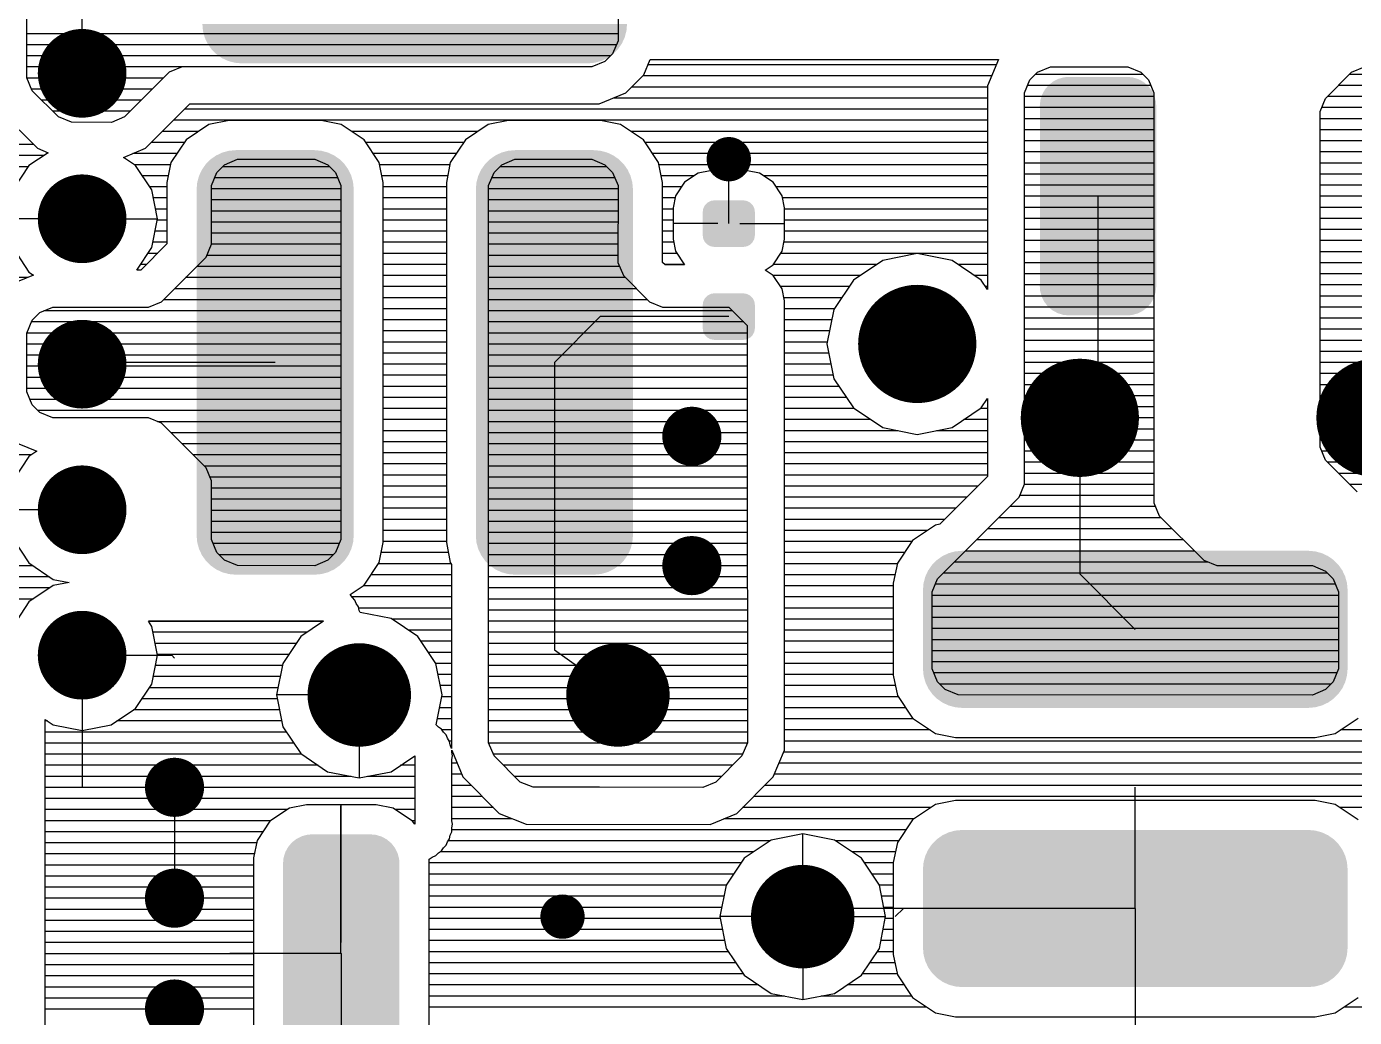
# Model space of a CAD drawing. Extents: x 295 to 953, y 10 to 290.
# Drawn here: x 516.6 to 569.1, y 136.1 to 175.3 of the extents above; entities that cross this region are included whole.
import ezdxf

# ---------------------------------------------------------------- set-up
doc = ezdxf.new("R2010")
doc.units = 0
doc.header["$LTSCALE"] = 5
doc.header["$MEASUREMENT"] = 0
doc.layers.get('0').update_dxf_attribs({"linetype": 'CONTINUOUS', "lineweight": 25})
doc.layers.add('DV-PEI-A6_BOT', color=7, linetype='CONTINUOUS')

msp = doc.modelspace()

# ---------------------------------------------------------------- linework, layer by layer
for points, const_width in [([(519.712, 173.406, -1), (517.959, 173.406, -1)], 1.753), ([(544.832, 170.011, -1), (543.956, 170.011, -1)], 0.876), ([(519.712, 167.657, -1), (517.959, 167.657, -1)], 1.753), ([(553.011, 162.709, -1), (550.674, 162.709, -1)], 2.337), ([(519.712, 161.909, -1), (517.959, 161.909, -1)], 1.753), ([(519.566, 161.909, -1), (518.105, 161.909, -1)], 1.46), ([(559.437, 159.788, -1), (557.101, 159.788, -1)], 2.337), ([(571.121, 159.788, -1), (568.785, 159.788, -1)], 2.337), ([(543.518, 159.058, -1), (542.349, 159.058, -1)], 1.168), ([(519.712, 156.154, -1), (517.959, 156.154, -1)], 1.753), ([(519.274, 156.154, -1), (518.397, 156.154, -1)], 0.876), ([(543.518, 153.946, -1), (542.349, 153.946, -1)], 1.168), ([(519.712, 150.406, -1), (517.959, 150.406, -1)], 1.753), ([(530.812, 148.834, -1), (528.767, 148.834, -1)], 2.045), ([(541.035, 148.834, -1), (538.99, 148.834, -1)], 2.045), ([(523.071, 145.183, -1), (521.902, 145.183, -1)], 1.168), ([(523.071, 140.801, -1), (521.902, 140.801, -1)], 1.168), ([(548.338, 140.071, -1), (546.293, 140.071, -1)], 2.045), ([(538.26, 140.071, -1), (537.384, 140.071, -1)], 0.876), ([(523.071, 136.42, -1), (521.902, 136.42, -1)], 1.168)]:
    msp.add_lwpolyline(points, format="xyb", close=True, dxfattribs=dict(const_width=const_width))
for points in [[(540.349, 175.083), (540.372, 175.351), (523.612, 175.083), (523.588, 175.351)], [(540.346, 175.074), (540.349, 175.083), (523.613, 175.074), (523.612, 175.083)], [(540.279, 174.823), (540.346, 175.074), (523.681, 174.823), (523.613, 175.074)], [(540.275, 174.814), (540.279, 174.823), (523.684, 174.814), (523.681, 174.823)], [(540.166, 174.579), (540.275, 174.814), (523.795, 174.579), (523.684, 174.814)], [(540.16, 174.571), (540.166, 174.579), (523.798, 174.571), (523.795, 174.579)], [(540.013, 174.358), (540.16, 174.571), (523.948, 174.358), (523.798, 174.571)], [(540.005, 174.351), (540.013, 174.358), (523.953, 174.351), (523.948, 174.358)], [(539.823, 174.167), (540.005, 174.351), (524.138, 174.167), (523.953, 174.351)], [(539.814, 174.161), (539.823, 174.167), (524.144, 174.161), (524.138, 174.167)], [(539.604, 174.012), (539.814, 174.161), (524.358, 174.012), (524.144, 174.161)], [(539.593, 174.007), (539.604, 174.012), (524.364, 174.007), (524.358, 174.012)], [(539.36, 173.897), (539.593, 174.007), (524.601, 173.897), (524.364, 174.007)], [(539.349, 173.894), (539.36, 173.897), (524.608, 173.894), (524.601, 173.897)], [(539.101, 173.826), (539.349, 173.894), (524.862, 173.826), (524.608, 173.894)], [(539.083, 173.824), (539.101, 173.826), (524.868, 173.824), (524.862, 173.826)], [(538.824, 173.8), (539.083, 173.824), (525.136, 173.8), (524.868, 173.824)], [(560.533, 173.191), (560.366, 173.243), (557.43, 173.191), (557.623, 173.243)], [(560.366, 173.243), (560.284, 173.251), (557.623, 173.243), (557.654, 173.251)], [(560.284, 173.251), (560.135, 173.265), (557.654, 173.251), (557.84, 173.265)], [(561.193, 172.566), (561.11, 172.731), (556.778, 172.566), (556.869, 172.731)], [(561.11, 172.731), (561.08, 172.769), (556.869, 172.731), (556.89, 172.769)], [(561.08, 172.769), (560.967, 172.913), (556.89, 172.769), (557.013, 172.913)], [(560.967, 172.913), (560.929, 172.945), (557.013, 172.913), (557.04, 172.945)], [(560.929, 172.945), (560.79, 173.063), (557.04, 172.945), (557.191, 173.063)], [(560.79, 173.063), (560.745, 173.088), (557.191, 173.063), (557.223, 173.088)], [(560.745, 173.088), (560.587, 173.174), (557.223, 173.088), (557.396, 173.174)], [(560.587, 173.174), (560.533, 173.191), (557.396, 173.174), (557.43, 173.191)], [(561.289, 172.115), (561.274, 172.3), (556.686, 172.115), (556.705, 172.3)], [(561.274, 172.3), (561.262, 172.345), (556.705, 172.3), (556.709, 172.345)], [(561.262, 172.345), (561.214, 172.524), (556.709, 172.345), (556.765, 172.524)], [(561.214, 172.524), (561.193, 172.566), (556.765, 172.524), (556.778, 172.566)], [(561.286, 172.033), (561.289, 172.115), (556.689, 172.033), (556.686, 172.115)], [(561.286, 165.069), (561.286, 172.033), (556.689, 165.069), (556.689, 172.033)], [(529.012, 170.01), (528.797, 170.159), (523.92, 170.01), (524.132, 170.159)], [(528.797, 170.159), (528.791, 170.163), (524.132, 170.159), (524.141, 170.163)], [(528.791, 170.163), (528.553, 170.274), (524.141, 170.163), (524.376, 170.274)], [(528.553, 170.274), (528.547, 170.276), (524.376, 170.274), (524.386, 170.276)], [(528.547, 170.276), (528.292, 170.344), (524.386, 170.276), (524.635, 170.344)], [(528.292, 170.344), (528.287, 170.346), (524.635, 170.344), (524.651, 170.346)], [(528.287, 170.346), (528.019, 170.369), (524.651, 170.346), (524.911, 170.369)], [(528.019, 170.369), (528.019, 170.374), (524.911, 170.369), (524.911, 170.374)], [(540.047, 170.01), (539.832, 170.159), (534.955, 170.01), (535.168, 170.159)], [(539.832, 170.159), (539.827, 170.163), (535.168, 170.159), (535.176, 170.163)], [(539.827, 170.163), (539.588, 170.274), (535.176, 170.163), (535.411, 170.274)], [(539.588, 170.274), (539.582, 170.276), (535.411, 170.274), (535.421, 170.276)], [(539.582, 170.276), (539.328, 170.344), (535.421, 170.276), (535.671, 170.344)], [(539.328, 170.344), (539.323, 170.346), (535.671, 170.344), (535.686, 170.346)], [(539.323, 170.346), (539.055, 170.369), (535.686, 170.346), (535.947, 170.369)], [(539.055, 170.369), (539.055, 170.374), (535.947, 170.369), (535.947, 170.374)], [(529.473, 169.358), (529.361, 169.594), (523.458, 169.358), (523.568, 169.594)], [(529.361, 169.594), (529.358, 169.601), (523.568, 169.594), (523.573, 169.601)], [(529.358, 169.601), (529.207, 169.814), (523.573, 169.601), (523.722, 169.814)], [(529.207, 169.814), (529.203, 169.82), (523.722, 169.814), (523.728, 169.82)], [(529.203, 169.82), (529.017, 170.005), (523.728, 169.82), (523.912, 170.005)], [(529.017, 170.005), (529.012, 170.01), (523.912, 170.005), (523.92, 170.01)], [(540.509, 169.358), (540.397, 169.594), (534.493, 169.358), (534.604, 169.594)], [(540.397, 169.594), (540.394, 169.601), (534.604, 169.594), (534.608, 169.601)], [(540.394, 169.601), (540.243, 169.814), (534.608, 169.601), (534.758, 169.814)], [(540.243, 169.814), (540.238, 169.82), (534.758, 169.814), (534.764, 169.82)], [(540.238, 169.82), (540.052, 170.005), (534.764, 169.82), (534.948, 170.005)], [(540.052, 170.005), (540.047, 170.01), (534.948, 170.005), (534.955, 170.01)], [(529.57, 168.823), (529.545, 169.091), (523.36, 168.823), (523.384, 169.091)], [(529.545, 169.091), (529.545, 169.098), (523.384, 169.091), (523.386, 169.098)], [(529.545, 169.098), (529.475, 169.35), (523.386, 169.098), (523.454, 169.35)], [(529.475, 169.35), (529.473, 169.358), (523.454, 169.35), (523.458, 169.358)], [(540.606, 168.823), (540.581, 169.091), (534.396, 168.823), (534.42, 169.091)], [(540.581, 169.091), (540.58, 169.098), (534.42, 169.091), (534.422, 169.098)], [(540.58, 169.098), (540.511, 169.35), (534.422, 169.098), (534.49, 169.35)], [(540.511, 169.35), (540.509, 169.358), (534.49, 169.35), (534.493, 169.358)], [(529.57, 168.82), (529.57, 168.823), (523.36, 168.82), (523.36, 168.823)], [(529.57, 155.138), (529.57, 168.82), (523.36, 155.138), (523.36, 168.82)], [(540.606, 168.82), (540.606, 168.823), (534.396, 168.82), (534.396, 168.823)], [(540.606, 155.138), (540.606, 168.82), (534.396, 155.138), (534.396, 168.82)], [(545.425, 167.926), (545.407, 168.055), (543.363, 167.926), (543.384, 168.055)], [(545.407, 168.055), (545.4, 168.07), (543.384, 168.055), (543.386, 168.07)], [(545.4, 168.07), (545.344, 168.187), (543.386, 168.07), (543.447, 168.187)], [(545.344, 168.187), (545.332, 168.199), (543.447, 168.187), (543.454, 168.199)], [(545.332, 168.199), (545.243, 168.292), (543.454, 168.199), (543.549, 168.292)], [(545.243, 168.292), (545.225, 168.301), (543.549, 168.292), (543.558, 168.301)], [(545.225, 168.301), (545.114, 168.36), (543.558, 168.301), (543.68, 168.36)], [(545.114, 168.36), (545.086, 168.365), (543.68, 168.36), (543.689, 168.365)], [(545.086, 168.365), (544.97, 168.385), (543.689, 168.365), (543.819, 168.385)], [(545.428, 167.003), (545.428, 167.926), (543.36, 167.003), (543.36, 167.926)], [(545.404, 166.873), (545.425, 167.003), (543.382, 166.873), (543.363, 167.003)], [(545.402, 166.859), (545.404, 166.873), (543.389, 166.859), (543.382, 166.873)], [(545.341, 166.742), (545.402, 166.859), (543.445, 166.742), (543.389, 166.859)], [(545.335, 166.729), (545.341, 166.742), (543.457, 166.729), (543.445, 166.742)], [(545.239, 166.637), (545.335, 166.729), (543.546, 166.637), (543.457, 166.729)], [(545.23, 166.628), (545.239, 166.637), (543.563, 166.628), (543.546, 166.637)], [(545.109, 166.568), (545.23, 166.628), (543.675, 166.568), (543.563, 166.628)], [(545.099, 166.564), (545.109, 166.568), (543.703, 166.564), (543.675, 166.568)], [(544.97, 166.544), (545.099, 166.564), (543.819, 166.544), (543.703, 166.564)], [(561.289, 164.987), (561.286, 165.069), (556.686, 164.987), (556.689, 165.069)], [(561.27, 164.802), (561.289, 164.987), (556.701, 164.802), (556.686, 164.987)], [(561.266, 164.757), (561.27, 164.802), (556.713, 164.757), (556.701, 164.802)], [(545.425, 164.251), (545.407, 164.381), (543.363, 164.251), (543.384, 164.381)], [(545.407, 164.381), (545.4, 164.395), (543.384, 164.381), (543.386, 164.395)], [(545.4, 164.395), (545.344, 164.512), (543.386, 164.395), (543.447, 164.512)], [(545.344, 164.512), (545.332, 164.525), (543.447, 164.512), (543.454, 164.525)], [(545.332, 164.525), (545.243, 164.618), (543.454, 164.525), (543.549, 164.618)], [(545.243, 164.618), (545.225, 164.627), (543.549, 164.618), (543.558, 164.627)], [(545.225, 164.627), (545.114, 164.686), (543.558, 164.627), (543.68, 164.686)], [(545.114, 164.686), (545.086, 164.69), (543.68, 164.686), (543.689, 164.69)], [(545.086, 164.69), (544.97, 164.71), (543.689, 164.69), (543.819, 164.71)], [(561.21, 164.578), (561.266, 164.757), (556.761, 164.578), (556.713, 164.757)], [(561.197, 164.536), (561.21, 164.578), (556.782, 164.536), (556.761, 164.578)], [(561.106, 164.371), (561.197, 164.536), (556.865, 164.371), (556.782, 164.536)], [(561.085, 164.333), (561.106, 164.371), (556.895, 164.333), (556.865, 164.371)], [(560.962, 164.189), (561.085, 164.333), (557.008, 164.189), (556.895, 164.333)], [(545.428, 163.328), (545.428, 164.251), (543.36, 163.328), (543.36, 164.251)], [(560.935, 164.157), (560.962, 164.189), (557.046, 164.157), (557.008, 164.189)], [(560.784, 164.039), (560.935, 164.157), (557.185, 164.039), (557.046, 164.157)], [(560.752, 164.014), (560.784, 164.039), (557.23, 164.014), (557.185, 164.039)], [(560.579, 163.928), (560.752, 164.014), (557.388, 163.928), (557.23, 164.014)], [(560.545, 163.911), (560.579, 163.928), (557.442, 163.911), (557.388, 163.928)], [(560.352, 163.859), (560.545, 163.911), (557.609, 163.859), (557.442, 163.911)], [(560.321, 163.851), (560.352, 163.859), (557.691, 163.851), (557.609, 163.859)], [(560.135, 163.837), (560.321, 163.851), (557.84, 163.837), (557.691, 163.851)], [(545.404, 163.199), (545.425, 163.328), (543.382, 163.199), (543.363, 163.328)], [(545.402, 163.184), (545.404, 163.199), (543.389, 163.184), (543.382, 163.199)], [(545.341, 163.067), (545.402, 163.184), (543.445, 163.067), (543.389, 163.184)], [(545.335, 163.055), (545.341, 163.067), (543.457, 163.055), (543.445, 163.067)], [(545.239, 162.962), (545.335, 163.055), (543.546, 162.962), (543.457, 163.055)], [(545.23, 162.953), (545.239, 162.962), (543.563, 162.953), (543.546, 162.962)], [(545.109, 162.894), (545.23, 162.953), (543.675, 162.894), (543.563, 162.953)], [(545.099, 162.889), (545.109, 162.894), (543.703, 162.889), (543.675, 162.894)], [(544.97, 162.87), (545.099, 162.889), (543.819, 162.87), (543.703, 162.889)], [(529.57, 155.135), (529.57, 155.138), (523.36, 155.135), (523.36, 155.138)], [(529.546, 154.867), (529.57, 155.135), (523.385, 154.867), (523.36, 155.135)], [(529.544, 154.859), (529.546, 154.867), (523.386, 154.859), (523.385, 154.867)], [(529.476, 154.607), (529.544, 154.859), (523.455, 154.607), (523.386, 154.859)], [(540.606, 155.135), (540.606, 155.138), (534.396, 155.135), (534.396, 155.138)], [(540.582, 154.867), (540.606, 155.135), (534.42, 154.867), (534.396, 155.135)], [(540.579, 154.859), (540.582, 154.867), (534.421, 154.859), (534.42, 154.867)], [(540.511, 154.607), (540.579, 154.859), (534.49, 154.607), (534.421, 154.859)], [(529.472, 154.6), (529.476, 154.607), (523.457, 154.6), (523.455, 154.607)], [(529.362, 154.364), (529.472, 154.6), (523.569, 154.364), (523.457, 154.6)], [(529.357, 154.357), (529.362, 154.364), (523.572, 154.357), (523.569, 154.364)], [(529.208, 154.143), (529.357, 154.357), (523.723, 154.143), (523.572, 154.357)], [(540.508, 154.6), (540.511, 154.607), (534.492, 154.6), (534.49, 154.607)], [(540.398, 154.364), (540.508, 154.6), (534.604, 154.364), (534.492, 154.6)], [(540.393, 154.357), (540.398, 154.364), (534.608, 154.357), (534.604, 154.364)], [(540.243, 154.143), (540.393, 154.357), (534.759, 154.143), (534.608, 154.357)], [(568.296, 154.172), (568.082, 154.321), (552.625, 154.172), (552.836, 154.321)], [(568.082, 154.321), (568.075, 154.326), (552.836, 154.321), (552.846, 154.326)], [(568.075, 154.326), (567.838, 154.436), (552.846, 154.326), (553.079, 154.436)], [(567.838, 154.436), (567.831, 154.44), (553.079, 154.436), (553.091, 154.44)], [(567.831, 154.44), (567.578, 154.508), (553.091, 154.44), (553.338, 154.508)], [(567.578, 154.508), (567.571, 154.509), (553.338, 154.508), (553.357, 154.509)], [(567.571, 154.509), (567.304, 154.533), (553.357, 154.509), (553.616, 154.533)], [(529.202, 154.137), (529.208, 154.143), (523.727, 154.137), (523.723, 154.143)], [(529.018, 153.953), (529.202, 154.137), (523.913, 153.953), (523.727, 154.137)], [(529.011, 153.948), (529.018, 153.953), (523.918, 153.948), (523.913, 153.953)], [(528.798, 153.798), (529.011, 153.948), (524.134, 153.798), (523.918, 153.948)], [(528.789, 153.794), (528.798, 153.798), (524.139, 153.794), (524.134, 153.798)], [(528.554, 153.684), (528.789, 153.794), (524.377, 153.684), (524.139, 153.794)], [(540.237, 154.137), (540.243, 154.143), (534.763, 154.137), (534.759, 154.143)], [(540.053, 153.953), (540.237, 154.137), (534.949, 153.953), (534.763, 154.137)], [(540.046, 153.948), (540.053, 153.953), (534.954, 153.948), (534.949, 153.953)], [(539.833, 153.798), (540.046, 153.948), (535.169, 153.798), (534.954, 153.948)], [(539.825, 153.794), (539.833, 153.798), (535.175, 153.794), (535.169, 153.798)], [(539.59, 153.684), (539.825, 153.794), (535.413, 153.684), (535.175, 153.794)], [(568.641, 153.762), (568.491, 153.975), (552.279, 153.762), (552.427, 153.975)], [(568.491, 153.975), (568.486, 153.982), (552.427, 153.975), (552.434, 153.982)], [(568.486, 153.982), (568.302, 154.166), (552.434, 153.982), (552.616, 154.166)], [(568.302, 154.166), (568.296, 154.172), (552.616, 154.166), (552.625, 154.172)], [(528.544, 153.681), (528.554, 153.684), (524.383, 153.681), (524.377, 153.684)], [(528.295, 153.613), (528.544, 153.681), (524.638, 153.613), (524.383, 153.681)], [(528.279, 153.612), (528.295, 153.613), (524.643, 153.612), (524.638, 153.613)], [(528.019, 153.588), (528.279, 153.612), (524.911, 153.588), (524.643, 153.612)], [(528.019, 153.584), (528.019, 153.588), (524.911, 153.584), (524.911, 153.588)], [(539.58, 153.681), (539.59, 153.684), (535.419, 153.681), (535.413, 153.684)], [(539.33, 153.613), (539.58, 153.681), (535.674, 153.613), (535.419, 153.681)], [(539.315, 153.612), (539.33, 153.613), (535.679, 153.612), (535.674, 153.613)], [(539.055, 153.588), (539.315, 153.612), (535.947, 153.588), (535.679, 153.612)], [(539.055, 153.584), (539.055, 153.588), (535.947, 153.584), (535.947, 153.588)], [(568.828, 153.25), (568.827, 153.259), (552.091, 153.25), (552.093, 153.259)], [(568.827, 153.259), (568.758, 153.51), (552.093, 153.259), (552.16, 153.51)], [(568.758, 153.51), (568.756, 153.519), (552.16, 153.51), (552.164, 153.519)], [(568.756, 153.519), (568.645, 153.754), (552.164, 153.519), (552.273, 153.754)], [(568.645, 153.754), (568.641, 153.762), (552.273, 153.754), (552.279, 153.762)], [(568.855, 149.874), (568.855, 152.982), (552.065, 149.874), (552.065, 152.982)], [(568.852, 152.982), (568.828, 153.25), (552.068, 152.982), (552.091, 153.25)], [(568.828, 149.606), (568.852, 149.874), (552.092, 149.606), (552.068, 149.874)], [(568.826, 149.597), (568.828, 149.606), (552.093, 149.597), (552.092, 149.606)], [(568.759, 149.346), (568.826, 149.597), (552.161, 149.346), (552.093, 149.597)], [(568.755, 149.337), (568.759, 149.346), (552.164, 149.337), (552.161, 149.346)], [(568.646, 149.102), (568.755, 149.337), (552.274, 149.102), (552.164, 149.337)], [(568.64, 149.094), (568.646, 149.102), (552.278, 149.094), (552.274, 149.102)], [(568.492, 148.881), (568.64, 149.094), (552.428, 148.881), (552.278, 149.094)], [(568.485, 148.874), (568.492, 148.881), (552.433, 148.874), (552.428, 148.881)], [(568.303, 148.69), (568.485, 148.874), (552.618, 148.69), (552.433, 148.874)], [(568.294, 148.684), (568.303, 148.69), (552.624, 148.684), (552.618, 148.69)], [(568.083, 148.535), (568.294, 148.684), (552.837, 148.535), (552.624, 148.684)], [(568.073, 148.53), (568.083, 148.535), (552.844, 148.53), (552.837, 148.535)], [(567.84, 148.42), (568.073, 148.53), (553.081, 148.42), (552.844, 148.53)], [(567.828, 148.417), (567.84, 148.42), (553.088, 148.417), (553.081, 148.42)], [(567.581, 148.349), (567.828, 148.417), (553.342, 148.349), (553.088, 148.417)], [(567.562, 148.347), (567.581, 148.349), (553.348, 148.347), (553.342, 148.349)], [(567.304, 148.323), (567.562, 148.347), (553.616, 148.323), (553.348, 148.347)], [(530.622, 143.251), (530.455, 143.303), (527.519, 143.251), (527.712, 143.303)], [(530.455, 143.303), (530.373, 143.311), (527.712, 143.303), (527.743, 143.311)], [(530.373, 143.311), (530.224, 143.325), (527.743, 143.311), (527.928, 143.325)], [(568.296, 143.136), (568.082, 143.286), (552.625, 143.136), (552.836, 143.286)], [(568.082, 143.286), (568.075, 143.29), (552.836, 143.286), (552.846, 143.29)], [(568.075, 143.29), (567.838, 143.401), (552.846, 143.29), (553.079, 143.401)], [(567.838, 143.401), (567.831, 143.404), (553.079, 143.401), (553.091, 143.404)], [(567.831, 143.404), (567.578, 143.472), (553.091, 143.404), (553.338, 143.472)], [(567.578, 143.472), (567.571, 143.474), (553.338, 143.472), (553.357, 143.474)], [(567.571, 143.474), (567.304, 143.498), (553.357, 143.474), (553.616, 143.498)], [(531.282, 142.626), (531.199, 142.791), (526.867, 142.626), (526.958, 142.791)], [(531.199, 142.791), (531.169, 142.829), (526.958, 142.791), (526.979, 142.829)], [(531.169, 142.829), (531.056, 142.973), (526.979, 142.829), (527.102, 142.973)], [(531.056, 142.973), (531.018, 143.005), (527.102, 142.973), (527.129, 143.005)], [(531.018, 143.005), (530.879, 143.123), (527.129, 143.005), (527.28, 143.123)], [(530.879, 143.123), (530.834, 143.148), (527.28, 143.123), (527.312, 143.148)], [(530.834, 143.148), (530.676, 143.234), (527.312, 143.148), (527.485, 143.234)], [(530.676, 143.234), (530.622, 143.251), (527.485, 143.234), (527.519, 143.251)], [(568.641, 142.727), (568.491, 142.939), (552.279, 142.727), (552.427, 142.939)], [(568.491, 142.939), (568.486, 142.947), (552.427, 142.939), (552.434, 142.947)], [(568.486, 142.947), (568.302, 143.13), (552.434, 142.947), (552.616, 143.13)], [(568.302, 143.13), (568.296, 143.136), (552.616, 143.13), (552.625, 143.136)], [(531.378, 142.174), (531.363, 142.36), (526.775, 142.174), (526.793, 142.36)], [(531.363, 142.36), (531.351, 142.405), (526.793, 142.36), (526.798, 142.405)], [(531.351, 142.405), (531.303, 142.584), (526.798, 142.405), (526.854, 142.584)], [(531.303, 142.584), (531.282, 142.626), (526.854, 142.584), (526.867, 142.626)], [(568.827, 142.224), (568.758, 142.474), (552.093, 142.224), (552.16, 142.474)], [(568.758, 142.474), (568.756, 142.483), (552.16, 142.474), (552.164, 142.483)], [(568.756, 142.483), (568.645, 142.718), (552.164, 142.483), (552.273, 142.718)], [(568.645, 142.718), (568.641, 142.727), (552.273, 142.718), (552.279, 142.727)], [(531.375, 142.092), (531.378, 142.174), (526.778, 142.092), (526.775, 142.174)], [(531.375, 135.129), (531.375, 142.092), (526.778, 135.129), (526.778, 142.092)], [(568.855, 138.839), (568.855, 141.947), (552.065, 138.839), (552.065, 141.947)], [(568.852, 141.947), (568.828, 142.215), (552.068, 141.947), (552.091, 142.215)], [(568.828, 142.215), (568.827, 142.224), (552.091, 142.215), (552.093, 142.224)], [(568.828, 138.571), (568.852, 138.839), (552.092, 138.571), (552.068, 138.839)], [(568.826, 138.561), (568.828, 138.571), (552.093, 138.561), (552.092, 138.571)], [(568.759, 138.311), (568.826, 138.561), (552.161, 138.311), (552.093, 138.561)], [(568.755, 138.302), (568.759, 138.311), (552.164, 138.302), (552.161, 138.311)], [(568.646, 138.067), (568.755, 138.302), (552.274, 138.067), (552.164, 138.302)], [(568.64, 138.058), (568.646, 138.067), (552.278, 138.058), (552.274, 138.067)], [(568.492, 137.846), (568.64, 138.058), (552.428, 137.846), (552.278, 138.058)], [(568.485, 137.839), (568.492, 137.846), (552.433, 137.839), (552.428, 137.846)], [(568.303, 137.655), (568.485, 137.839), (552.618, 137.655), (552.433, 137.839)], [(568.294, 137.649), (568.303, 137.655), (552.624, 137.649), (552.618, 137.655)], [(568.083, 137.5), (568.294, 137.649), (552.837, 137.5), (552.624, 137.649)], [(568.073, 137.495), (568.083, 137.5), (552.844, 137.495), (552.837, 137.5)], [(567.84, 137.384), (568.073, 137.495), (553.081, 137.384), (552.844, 137.495)], [(567.828, 137.381), (567.84, 137.384), (553.088, 137.381), (553.081, 137.384)], [(567.581, 137.313), (567.828, 137.381), (553.342, 137.313), (553.088, 137.381)], [(567.562, 137.311), (567.581, 137.313), (553.348, 137.311), (553.342, 137.313)], [(567.304, 137.288), (567.562, 137.311), (553.616, 137.288), (553.348, 137.311)]]:
    msp.add_solid(points)
at = {"layer": 'DV-PEI-A6_BOT'}
for p, q in [((516.645, 173.23), (516.645, 179.201)), ((518.835, 173.406), (518.835, 179.154)), ((540.019, 178.471), (540.019, 174.691)), ((540.019, 174.971), (516.645, 174.971)), ((539.948, 174.533), (516.645, 174.533)), ((540.019, 174.691), (539.802, 174.177)), ((539.726, 174.095), (516.645, 174.095)), ((539.499, 173.873), (538.984, 173.657)), ((539.802, 174.177), (539.499, 173.873)), ((541.041, 173.347), (541.292, 173.955)), ((554.962, 173.739), (541.204, 173.739)), ((541.292, 173.955), (555.05, 173.955)), ((555.05, 173.955), (554.618, 172.915)), ((522.79, 173.657), (516.645, 173.657)), ((516.861, 172.716), (516.645, 173.23)), ((522.049, 173.219), (516.651, 173.219)), ((522.276, 173.447), (520.512, 171.682)), ((522.79, 173.663), (522.276, 173.447)), ((523.217, 173.663), (522.79, 173.663)), ((535.631, 173.663), (523.217, 173.663)), ((538.984, 173.657), (535.631, 173.663)), ((540.328, 172.635), (541.041, 173.347)), ((554.781, 173.301), (540.994, 173.301)), ((556.294, 173.143), (556.598, 173.447)), ((560.758, 173.365), (556.516, 173.365)), ((556.598, 173.447), (557.112, 173.663)), ((557.112, 173.663), (560.162, 173.663)), ((560.162, 173.663), (560.676, 173.447)), ((560.676, 173.447), (560.98, 173.143)), ((567.978, 172.413), (569.012, 173.447)), ((576.093, 173.365), (568.931, 173.365)), ((569.012, 173.447), (569.526, 173.663)), ((521.61, 172.781), (516.832, 172.781)), ((517.895, 171.682), (516.861, 172.716)), ((554.618, 172.862), (540.556, 172.862)), ((554.618, 172.915), (554.624, 164.865)), ((556.078, 172.629), (556.294, 173.143)), ((561.067, 172.927), (556.207, 172.927)), ((560.98, 173.143), (561.196, 172.629)), ((576.531, 172.927), (568.492, 172.927)), ((521.172, 172.342), (517.229, 172.342)), ((521.342, 170.444), (523.094, 172.202)), ((523.094, 172.202), (539.271, 172.196)), ((539.271, 172.196), (540.328, 172.635)), ((554.618, 172.424), (539.82, 172.424)), ((556.078, 164.169), (556.078, 172.629)), ((561.196, 172.489), (556.078, 172.489)), ((561.196, 172.629), (561.19, 156.435)), ((567.762, 171.898), (567.978, 172.413)), ((576.969, 172.489), (568.054, 172.489)), ((515.622, 171.887), (517.065, 170.444)), ((520.734, 171.904), (517.667, 171.904)), ((518.409, 171.472), (517.895, 171.682)), ((520.512, 171.682), (519.998, 171.466)), ((554.618, 171.986), (522.884, 171.986)), ((561.196, 172.05), (556.078, 172.05)), ((567.762, 159.058), (567.762, 171.898)), ((577.191, 172.05), (567.832, 172.05)), ((519.998, 171.466), (518.409, 171.472)), ((523.445, 171.11), (522.008, 171.11)), ((554.618, 171.548), (522.446, 171.548)), ((523.848, 171.379), (522.948, 170.783)), ((524.642, 171.542), (523.848, 171.379)), ((528.282, 171.542), (524.642, 171.542)), ((529.076, 171.379), (528.282, 171.542)), ((529.976, 170.783), (529.076, 171.379)), ((534.486, 171.11), (529.48, 171.11)), ((534.889, 171.379), (533.99, 170.783)), ((535.684, 171.542), (534.889, 171.379)), ((539.323, 171.542), (535.684, 171.542)), ((540.118, 171.379), (539.323, 171.542)), ((541.017, 170.783), (540.118, 171.379)), ((554.618, 171.11), (540.521, 171.11)), ((561.196, 171.612), (556.078, 171.612)), ((561.196, 171.174), (556.078, 171.174)), ((577.261, 171.612), (567.762, 171.612)), ((577.261, 171.174), (567.762, 171.174)), ((516.919, 170.59), (510.072, 170.59)), ((522.878, 170.672), (521.569, 170.672)), ((522.948, 170.783), (522.346, 169.877)), ((530.578, 169.877), (529.976, 170.783)), ((533.919, 170.672), (530.046, 170.672)), ((533.99, 170.783), (533.388, 169.877)), ((541.619, 169.877), (541.017, 170.783)), ((554.618, 170.672), (541.088, 170.672)), ((561.196, 170.736), (556.078, 170.736)), ((577.261, 170.736), (567.762, 170.736)), ((517.316, 170.152), (510.072, 170.152)), ((517.492, 170.269), (516.732, 169.76)), ((517.065, 170.444), (517.492, 170.269)), ((520.465, 170.082), (521.342, 170.444)), ((520.944, 169.76), (520.465, 170.082)), ((522.586, 170.233), (520.833, 170.233)), ((533.627, 170.233), (530.338, 170.233)), ((554.618, 170.233), (541.38, 170.233)), ((561.196, 170.298), (556.078, 170.298)), ((577.261, 170.298), (567.762, 170.298)), ((516.703, 169.714), (510.072, 169.714)), ((516.732, 169.76), (516.09, 168.796)), ((522.329, 169.795), (520.892, 169.795)), ((521.587, 168.796), (520.944, 169.76)), ((522.346, 169.877), (522.189, 169.088)), ((524.163, 169.492), (524.467, 169.795)), ((528.627, 169.714), (524.385, 169.714)), ((524.467, 169.795), (524.981, 170.011)), ((524.981, 170.011), (528.031, 170.011)), ((528.031, 170.011), (528.545, 169.795)), ((528.545, 169.795), (528.849, 169.492)), ((530.736, 169.088), (530.578, 169.877)), ((533.37, 169.795), (530.595, 169.795)), ((533.388, 169.877), (533.23, 169.088)), ((535.117, 169.492), (535.421, 169.795)), ((539.58, 169.714), (535.339, 169.714)), ((535.421, 169.795), (535.935, 170.011)), ((535.935, 170.011), (538.984, 170.011)), ((538.984, 170.011), (539.499, 169.795)), ((539.499, 169.795), (539.802, 169.492)), ((541.777, 169.088), (541.619, 169.877)), ((554.618, 169.795), (541.637, 169.795)), ((543.664, 169.556), (543.185, 169.462)), ((545.13, 169.556), (543.664, 169.556)), ((544.394, 167.464), (544.394, 170.011)), ((544.394, 167.903), (544.394, 169.556)), ((545.609, 169.462), (545.13, 169.556)), ((561.196, 169.86), (556.078, 169.86)), ((577.261, 169.86), (567.762, 169.86)), ((522.241, 169.357), (521.213, 169.357)), ((522.189, 169.088), (522.189, 166.664)), ((523.947, 168.977), (524.163, 169.492)), ((528.936, 169.275), (524.076, 169.275)), ((528.849, 169.492), (529.065, 168.977)), ((533.283, 169.357), (530.683, 169.357)), ((530.736, 154.863), (530.736, 169.088)), ((533.23, 169.088), (533.23, 154.863)), ((534.901, 168.977), (535.117, 169.492)), ((539.89, 169.275), (535.029, 169.275)), ((539.802, 169.492), (540.019, 168.977)), ((543.033, 169.357), (541.724, 169.357)), ((541.777, 165.934), (541.777, 169.088)), ((542.647, 169.1), (542.291, 168.563)), ((543.185, 169.462), (542.647, 169.1)), ((546.147, 169.1), (545.609, 169.462)), ((554.618, 169.357), (545.761, 169.357)), ((546.503, 168.563), (546.147, 169.1)), ((561.196, 169.421), (556.078, 169.421)), ((577.261, 169.421), (567.762, 169.421)), ((522.189, 168.919), (521.505, 168.919)), ((521.815, 167.657), (521.587, 168.796)), ((522.189, 168.481), (521.651, 168.481)), ((523.947, 166.658), (523.947, 168.977)), ((529.065, 168.837), (523.947, 168.837)), ((529.065, 168.977), (529.065, 154.974)), ((533.23, 168.919), (530.736, 168.919)), ((533.23, 168.481), (530.736, 168.481)), ((534.901, 146.941), (534.901, 168.977)), ((540.019, 168.837), (534.901, 168.837)), ((540.019, 168.977), (540.013, 165.928)), ((542.531, 168.919), (541.777, 168.919)), ((542.274, 168.481), (541.777, 168.481)), ((542.291, 168.563), (542.192, 168.089)), ((554.618, 168.919), (546.264, 168.919)), ((546.602, 168.089), (546.503, 168.563)), ((554.624, 168.481), (546.521, 168.481)), ((561.196, 168.983), (556.078, 168.983)), ((561.196, 168.545), (556.078, 168.545)), ((558.987, 160.501), (558.987, 168.551)), ((577.261, 168.983), (567.762, 168.983)), ((577.261, 168.545), (567.762, 168.545)), ((522.189, 168.043), (521.739, 168.043)), ((529.065, 168.399), (523.947, 168.399)), ((529.065, 167.961), (523.947, 167.961)), ((533.23, 168.043), (530.736, 168.043)), ((540.019, 168.399), (534.901, 168.399)), ((540.019, 167.961), (534.901, 167.961)), ((542.192, 168.043), (541.777, 168.043)), ((542.192, 168.089), (542.192, 166.845)), ((546.602, 166.845), (546.602, 168.089)), ((554.624, 168.043), (546.602, 168.043)), ((561.196, 168.107), (556.078, 168.107)), ((577.261, 168.107), (567.762, 168.107)), ((517.801, 167.657), (515.862, 167.657)), ((519.875, 167.657), (521.815, 167.657)), ((521.587, 166.518), (521.815, 167.657)), ((522.189, 167.605), (521.809, 167.605)), ((529.065, 167.523), (523.947, 167.523)), ((533.23, 167.605), (530.736, 167.605)), ((540.013, 167.523), (534.901, 167.523)), ((542.192, 167.605), (541.777, 167.605)), ((543.956, 167.464), (542.192, 167.464)), ((544.832, 167.464), (546.602, 167.464)), ((554.624, 167.605), (546.602, 167.605)), ((561.196, 167.669), (556.078, 167.669)), ((577.261, 167.669), (567.762, 167.669)), ((522.189, 167.166), (521.721, 167.166)), ((529.065, 167.085), (523.947, 167.085)), ((533.23, 167.166), (530.736, 167.166)), ((540.013, 167.085), (534.901, 167.085)), ((542.192, 167.166), (541.777, 167.166)), ((554.624, 167.166), (546.602, 167.166)), ((561.196, 167.231), (556.078, 167.231)), ((577.261, 167.231), (567.762, 167.231)), ((516.09, 166.518), (516.732, 165.548)), ((520.997, 165.624), (521.587, 166.518)), ((522.189, 166.664), (521.155, 165.624)), ((522.189, 166.728), (521.634, 166.728)), ((523.737, 166.144), (523.947, 166.658)), ((529.065, 166.647), (523.947, 166.647)), ((533.23, 166.728), (530.736, 166.728)), ((540.013, 166.647), (534.901, 166.647)), ((542.215, 166.728), (541.777, 166.728)), ((542.192, 166.845), (542.291, 166.372)), ((542.291, 166.372), (542.647, 165.834)), ((546.147, 165.834), (546.503, 166.372)), ((546.503, 166.372), (546.602, 166.845)), ((554.624, 166.728), (546.579, 166.728)), ((561.19, 166.793), (556.078, 166.793)), ((577.261, 166.793), (567.762, 166.793)), ((521.383, 165.852), (521.149, 165.852)), ((521.821, 166.29), (521.441, 166.29)), ((521.973, 164.38), (523.737, 166.144)), ((529.065, 166.208), (523.766, 166.208)), ((533.23, 166.29), (530.736, 166.29)), ((533.23, 165.852), (530.736, 165.852)), ((540.013, 166.208), (534.901, 166.208)), ((540.013, 165.928), (540.229, 165.414)), ((542.344, 166.29), (541.777, 166.29)), ((541.876, 165.834), (541.777, 165.934)), ((542.636, 165.852), (541.853, 165.852)), ((550.248, 165.852), (546.158, 165.852)), ((554.624, 166.29), (546.451, 166.29)), ((550.476, 166.01), (549.319, 165.233)), ((551.843, 166.278), (550.476, 166.01)), ((553.216, 166.01), (551.843, 166.278)), ((554.372, 165.233), (553.216, 166.01)), ((554.624, 165.852), (553.443, 165.852)), ((561.19, 166.354), (556.078, 166.354)), ((561.19, 165.916), (556.078, 165.916)), ((577.261, 166.354), (567.762, 166.354)), ((577.261, 165.916), (567.762, 165.916)), ((516.686, 165.332), (510.072, 165.332)), ((516.913, 165.431), (516.335, 165.192)), ((516.732, 165.548), (516.913, 165.431)), ((521.155, 165.624), (520.997, 165.624)), ((529.065, 165.332), (522.925, 165.332)), ((529.065, 165.77), (523.363, 165.77)), ((533.23, 165.414), (530.736, 165.414)), ((540.083, 165.77), (534.901, 165.77)), ((540.305, 165.332), (534.901, 165.332)), ((540.229, 165.414), (541.263, 164.38)), ((542.647, 165.834), (541.876, 165.834)), ((545.837, 165.63), (546.147, 165.834)), ((546.147, 165.42), (545.837, 165.63)), ((546.503, 164.882), (546.147, 165.42)), ((549.594, 165.414), (546.147, 165.414)), ((554.624, 165.414), (554.098, 165.414)), ((561.19, 165.478), (556.078, 165.478)), ((577.261, 165.478), (567.762, 165.478)), ((529.065, 164.894), (522.487, 164.894)), ((533.23, 164.976), (530.736, 164.976)), ((540.743, 164.894), (534.901, 164.894)), ((549.15, 164.976), (546.445, 164.976)), ((546.602, 164.409), (546.503, 164.882)), ((549.319, 165.233), (548.542, 164.076)), ((554.624, 164.865), (554.372, 165.233)), ((554.624, 164.976), (554.542, 164.976)), ((561.19, 165.04), (556.078, 165.04)), ((577.261, 165.04), (567.762, 165.04)), ((521.458, 164.164), (521.973, 164.38)), ((529.065, 164.456), (522.049, 164.456)), ((533.23, 164.538), (530.736, 164.538)), ((541.181, 164.456), (534.901, 164.456)), ((541.263, 164.38), (541.777, 164.169)), ((548.857, 164.538), (546.573, 164.538)), ((546.602, 163.165), (546.602, 164.409)), ((561.19, 164.602), (556.078, 164.602)), ((577.261, 164.602), (567.762, 164.602)), ((516.861, 163.65), (517.165, 163.953)), ((517.165, 163.953), (517.679, 164.169)), ((529.065, 164.018), (517.328, 164.018)), ((517.679, 164.169), (518.835, 164.169)), ((518.835, 164.169), (521.458, 164.164)), ((533.23, 164.099), (530.736, 164.099)), ((544.546, 164.018), (534.901, 164.018)), ((539.312, 163.79), (537.501, 161.979)), ((544.394, 163.79), (539.312, 163.79)), ((541.777, 164.169), (544.394, 164.169)), ((544.394, 164.169), (545.124, 163.439)), ((548.565, 164.099), (546.602, 164.099)), ((548.542, 164.076), (548.273, 162.709)), ((556.078, 158.327), (556.078, 164.169)), ((561.19, 164.164), (556.078, 164.164)), ((577.261, 164.164), (567.762, 164.164)), ((516.645, 163.135), (516.861, 163.65)), ((529.065, 163.579), (516.832, 163.579)), ((533.23, 163.661), (530.736, 163.661)), ((533.23, 163.223), (530.736, 163.223)), ((544.984, 163.579), (534.901, 163.579)), ((545.124, 163.439), (545.124, 159.058)), ((548.46, 163.661), (546.602, 163.661)), ((548.373, 163.223), (546.602, 163.223)), ((561.19, 163.726), (556.078, 163.726)), ((561.19, 163.287), (556.078, 163.287)), ((577.261, 163.726), (567.762, 163.726)), ((577.261, 163.287), (567.762, 163.287)), ((516.645, 160.816), (516.645, 163.135)), ((529.065, 162.703), (516.645, 162.703)), ((529.065, 163.141), (516.651, 163.141)), ((533.23, 162.785), (530.736, 162.785)), ((545.124, 163.141), (534.901, 163.141)), ((545.124, 162.703), (534.901, 162.703)), ((546.591, 163.1), (546.602, 163.165)), ((546.591, 146.655), (546.591, 163.1)), ((548.291, 162.785), (546.591, 162.785)), ((548.273, 162.709), (548.542, 161.336)), ((561.19, 162.849), (556.078, 162.849)), ((577.261, 162.849), (567.762, 162.849)), ((529.065, 162.265), (516.645, 162.265)), ((533.23, 162.347), (530.736, 162.347)), ((545.124, 162.265), (534.901, 162.265)), ((548.343, 162.347), (546.591, 162.347)), ((561.19, 162.411), (556.078, 162.411)), ((577.261, 162.411), (567.762, 162.411)), ((529.065, 161.827), (516.645, 161.827)), ((518.906, 161.979), (518.835, 161.909)), ((526.465, 161.979), (518.906, 161.979)), ((533.23, 161.909), (530.736, 161.909)), ((545.124, 161.827), (534.901, 161.827)), ((537.501, 161.979), (537.501, 150.616)), ((548.431, 161.909), (546.591, 161.909)), ((561.19, 161.973), (556.078, 161.973)), ((577.261, 161.973), (567.762, 161.973)), ((529.065, 161.389), (516.645, 161.389)), ((533.23, 161.47), (530.736, 161.47)), ((545.124, 161.389), (534.901, 161.389)), ((548.519, 161.47), (546.591, 161.47)), ((548.542, 161.336), (549.319, 160.179)), ((561.19, 161.535), (556.078, 161.535)), ((577.261, 161.535), (567.762, 161.535)), ((529.065, 160.951), (516.645, 160.951)), ((516.861, 160.302), (516.645, 160.816)), ((533.23, 161.032), (530.736, 161.032)), ((545.124, 160.951), (534.901, 160.951)), ((548.746, 161.032), (546.591, 161.032)), ((561.19, 161.097), (556.078, 161.097)), ((561.19, 160.658), (556.078, 160.658)), ((577.261, 161.097), (567.762, 161.097)), ((577.261, 160.658), (567.762, 160.658)), ((529.065, 160.512), (516.773, 160.512)), ((517.165, 159.998), (516.861, 160.302)), ((529.065, 160.074), (517.083, 160.074)), ((533.23, 160.594), (530.736, 160.594)), ((533.23, 160.156), (530.736, 160.156)), ((545.124, 160.512), (534.901, 160.512)), ((545.124, 160.074), (534.901, 160.074)), ((549.039, 160.594), (546.591, 160.594)), ((549.348, 160.156), (546.591, 160.156)), ((549.319, 160.179), (550.476, 159.402)), ((553.216, 159.402), (554.372, 160.179)), ((554.624, 160.156), (554.343, 160.156)), ((554.372, 160.179), (554.624, 160.547)), ((554.624, 160.547), (554.624, 157.469)), ((561.19, 160.22), (556.078, 160.22)), ((558.269, 159.788), (558.987, 160.501)), ((577.261, 160.22), (567.762, 160.22)), ((517.679, 159.788), (517.165, 159.998)), ((521.458, 159.788), (517.679, 159.788)), ((521.973, 159.572), (521.458, 159.788)), ((529.065, 159.636), (521.809, 159.636)), ((523.737, 157.808), (521.973, 159.572)), ((533.23, 159.718), (530.736, 159.718)), ((545.124, 159.636), (534.901, 159.636)), ((550.002, 159.718), (546.591, 159.718)), ((554.624, 159.718), (553.689, 159.718)), ((561.19, 159.782), (556.078, 159.782)), ((558.269, 159.788), (558.269, 153.619)), ((577.261, 159.782), (567.762, 159.782)), ((529.065, 159.198), (522.346, 159.198)), ((533.23, 159.28), (530.736, 159.28)), ((545.124, 159.198), (534.901, 159.198)), ((545.124, 159.058), (545.13, 146.941)), ((551.089, 159.28), (546.591, 159.28)), ((550.476, 159.402), (551.843, 159.134)), ((551.843, 159.134), (553.216, 159.402)), ((554.624, 159.28), (552.602, 159.28)), ((561.19, 159.344), (556.078, 159.344)), ((577.261, 159.344), (567.762, 159.344)), ((567.762, 158.625), (567.762, 159.058)), ((516.335, 158.76), (517.042, 158.468)), ((529.065, 158.76), (522.785, 158.76)), ((533.23, 158.842), (530.736, 158.842)), ((545.13, 158.76), (534.901, 158.76)), ((554.624, 158.842), (546.591, 158.842)), ((561.19, 158.906), (556.078, 158.906)), ((577.261, 158.906), (567.762, 158.906)), ((567.978, 158.111), (567.762, 158.625)), ((516.826, 158.322), (510.072, 158.322)), ((516.732, 158.263), (516.09, 157.299)), ((517.042, 158.468), (516.732, 158.263)), ((529.065, 158.322), (523.223, 158.322)), ((533.23, 158.403), (530.736, 158.403)), ((545.13, 158.322), (534.901, 158.322)), ((554.624, 158.403), (546.591, 158.403)), ((561.19, 158.468), (556.078, 158.468)), ((556.084, 157.165), (556.078, 158.327)), ((561.19, 158.03), (556.084, 158.03)), ((577.261, 158.468), (567.832, 158.468)), ((569.223, 156.867), (567.978, 158.111)), ((577.255, 158.03), (568.054, 158.03)), ((529.065, 157.884), (523.661, 157.884)), ((523.953, 157.293), (523.737, 157.808)), ((533.23, 157.965), (530.736, 157.965)), ((533.23, 157.527), (530.736, 157.527)), ((545.13, 157.884), (534.901, 157.884)), ((554.624, 157.965), (546.591, 157.965)), ((554.624, 157.527), (546.591, 157.527)), ((554.624, 157.469), (552.731, 155.582)), ((561.19, 157.591), (556.084, 157.591)), ((577.384, 157.591), (568.492, 157.591)), ((529.065, 157.445), (523.883, 157.445)), ((523.947, 154.974), (523.953, 157.293)), ((529.065, 157.007), (523.953, 157.007)), ((533.23, 157.089), (530.736, 157.089)), ((545.13, 157.445), (534.901, 157.445)), ((545.13, 157.007), (534.901, 157.007)), ((554.244, 157.089), (546.591, 157.089)), ((555.868, 156.651), (556.084, 157.165)), ((561.19, 157.153), (556.078, 157.153)), ((577.694, 157.153), (568.936, 157.153)), ((529.065, 156.569), (523.953, 156.569)), ((533.23, 156.651), (530.736, 156.651)), ((545.13, 156.569), (534.901, 156.569)), ((553.806, 156.651), (546.591, 156.651)), ((552.643, 153.426), (555.868, 156.651)), ((561.19, 156.715), (555.897, 156.715)), ((561.19, 156.435), (561.406, 155.921)), ((517.801, 156.154), (515.862, 156.154)), ((518.818, 156.137), (518.835, 156.154)), ((529.065, 156.131), (523.953, 156.131)), ((533.23, 156.213), (530.736, 156.213)), ((545.13, 156.131), (534.901, 156.131)), ((553.367, 156.213), (546.591, 156.213)), ((561.26, 156.277), (555.5, 156.277)), ((561.406, 155.921), (563.17, 154.156)), ((529.065, 155.693), (523.947, 155.693)), ((533.23, 155.775), (530.736, 155.775)), ((545.13, 155.693), (534.901, 155.693)), ((552.929, 155.775), (546.591, 155.775)), ((552.561, 155.547), (551.656, 154.945)), ((552.731, 155.582), (552.561, 155.547)), ((561.92, 155.401), (554.618, 155.401)), ((561.482, 155.839), (555.056, 155.839)), ((516.09, 155.015), (516.732, 154.051)), ((529.065, 155.255), (523.947, 155.255)), ((524.163, 154.46), (523.947, 154.974)), ((529.065, 154.974), (528.849, 154.46)), ((530.578, 154.075), (530.736, 154.863)), ((533.23, 155.336), (530.736, 155.336)), ((533.23, 154.898), (530.736, 154.898)), ((533.23, 154.863), (533.388, 154.075)), ((545.13, 155.255), (534.901, 155.255)), ((552.246, 155.336), (546.591, 155.336)), ((551.627, 154.898), (546.591, 154.898)), ((551.656, 154.945), (551.06, 154.045)), ((562.358, 154.963), (554.18, 154.963)), ((528.995, 154.816), (524.017, 154.816)), ((524.467, 154.156), (524.163, 154.46)), ((528.773, 154.378), (524.239, 154.378)), ((528.849, 154.46), (528.545, 154.156)), ((533.312, 154.46), (530.654, 154.46)), ((545.13, 154.816), (534.901, 154.816)), ((545.13, 154.378), (534.901, 154.378)), ((551.334, 154.46), (546.591, 154.46)), ((562.796, 154.524), (553.741, 154.524)), ((516.896, 153.94), (510.072, 153.94)), ((516.732, 154.051), (517.696, 153.403)), ((524.981, 153.946), (524.467, 154.156)), ((528.031, 153.94), (524.981, 153.946)), ((528.545, 154.156), (528.031, 153.94)), ((529.976, 153.169), (530.578, 154.075)), ((533.417, 154.022), (530.549, 154.022)), ((533.388, 154.075), (533.44, 153.987)), ((533.44, 153.987), (533.44, 146.719)), ((545.13, 153.94), (534.901, 153.94)), ((551.054, 154.022), (546.591, 154.022)), ((551.06, 154.045), (550.896, 153.251)), ((563.334, 154.086), (553.303, 154.086)), ((563.17, 154.156), (563.684, 153.946)), ((563.684, 153.946), (567.464, 153.946)), ((567.464, 153.946), (567.978, 153.73)), ((517.55, 153.502), (510.072, 153.502)), ((517.696, 153.403), (518.321, 153.28)), ((518.321, 153.28), (517.696, 153.157)), ((533.44, 153.584), (530.257, 153.584)), ((545.13, 153.502), (534.901, 153.502)), ((550.966, 153.584), (546.591, 153.584)), ((550.896, 153.251), (550.896, 149.611)), ((552.427, 152.912), (552.643, 153.426)), ((568.06, 153.648), (552.865, 153.648)), ((558.269, 153.619), (560.46, 151.428)), ((567.978, 153.73), (568.282, 153.426)), ((568.282, 153.426), (568.498, 152.912)), ((517.562, 153.064), (510.072, 153.064)), ((517.696, 153.157), (516.732, 152.515)), ((529.433, 152.807), (529.976, 153.169)), ((529.515, 152.684), (529.433, 152.807)), ((533.44, 153.146), (529.941, 153.146)), ((545.13, 153.064), (534.901, 153.064)), ((550.896, 153.146), (546.591, 153.146)), ((552.427, 149.862), (552.427, 152.912)), ((568.498, 152.772), (552.427, 152.772)), ((568.37, 153.21), (552.555, 153.21)), ((568.498, 152.912), (568.498, 149.862)), ((516.908, 152.626), (510.072, 152.626)), ((516.732, 152.515), (516.09, 151.545)), ((533.44, 152.707), (529.497, 152.707)), ((529.62, 152.579), (529.515, 152.684)), ((529.672, 152.445), (529.62, 152.579)), ((529.754, 152.322), (529.672, 152.445)), ((529.783, 152.176), (529.754, 152.322)), ((533.44, 152.269), (529.766, 152.269)), ((545.13, 152.626), (534.901, 152.626)), ((550.896, 152.707), (546.591, 152.707)), ((550.896, 152.269), (546.591, 152.269)), ((568.498, 152.334), (552.427, 152.334)), ((521.453, 151.755), (528.381, 151.755)), ((521.587, 151.545), (521.453, 151.755)), ((528.381, 151.749), (521.453, 151.749)), ((528.381, 151.755), (527.476, 151.148)), ((529.818, 152.1), (529.783, 152.176)), ((531.045, 151.86), (529.818, 152.1)), ((532.108, 151.148), (531.045, 151.86)), ((533.44, 151.831), (531.08, 151.831)), ((545.13, 152.188), (534.901, 152.188)), ((545.13, 151.749), (534.901, 151.749)), ((550.896, 151.831), (546.591, 151.831)), ((568.498, 151.895), (552.427, 151.895)), ((521.815, 150.406), (521.587, 151.545)), ((527.727, 151.311), (521.634, 151.311)), ((533.44, 151.393), (531.74, 151.393)), ((545.13, 151.311), (534.901, 151.311)), ((550.896, 151.393), (546.591, 151.393)), ((568.498, 151.457), (552.427, 151.457)), ((527.295, 150.873), (521.721, 150.873)), ((527.476, 151.148), (526.763, 150.084)), ((532.821, 150.084), (532.108, 151.148)), ((533.44, 150.955), (532.237, 150.955)), ((545.13, 150.873), (534.901, 150.873)), ((550.896, 150.955), (546.591, 150.955)), ((568.498, 151.019), (552.427, 151.019)), ((518.835, 150.406), (518.835, 145.183)), ((518.835, 150.406), (522.376, 150.406)), ((519.875, 150.406), (521.815, 150.406)), ((521.587, 149.267), (521.815, 150.406)), ((527.003, 150.435), (521.809, 150.435)), ((522.376, 150.406), (522.487, 150.295)), ((533.44, 150.517), (532.529, 150.517)), ((545.13, 150.435), (534.901, 150.435)), ((537.501, 150.616), (540.013, 148.834)), ((550.896, 150.517), (546.591, 150.517)), ((568.498, 150.581), (552.427, 150.581)), ((568.498, 150.143), (552.427, 150.143)), ((526.751, 149.997), (521.733, 149.997)), ((526.763, 150.084), (526.518, 148.834)), ((533.067, 148.834), (532.821, 150.084)), ((533.44, 150.079), (532.821, 150.079)), ((533.44, 149.64), (532.909, 149.64)), ((545.13, 149.997), (534.901, 149.997)), ((550.896, 150.079), (546.591, 150.079)), ((550.896, 149.64), (546.591, 149.64)), ((550.896, 149.611), (551.06, 148.817)), ((552.643, 149.348), (552.427, 149.862)), ((568.428, 149.705), (552.497, 149.705)), ((568.498, 149.862), (568.282, 149.348)), ((518.835, 149.372), (518.835, 147.426)), ((520.944, 148.303), (521.587, 149.267)), ((526.576, 149.121), (521.494, 149.121)), ((526.664, 149.559), (521.651, 149.559)), ((533.44, 149.202), (532.996, 149.202)), ((545.13, 149.559), (534.901, 149.559)), ((545.13, 149.121), (534.901, 149.121)), ((550.978, 149.202), (546.591, 149.202)), ((552.947, 149.045), (552.643, 149.348)), ((568.206, 149.267), (552.719, 149.267)), ((568.282, 149.348), (567.978, 149.045)), ((526.547, 148.682), (521.201, 148.682)), ((528.755, 148.834), (526.518, 148.834)), ((526.518, 148.834), (526.763, 147.578)), ((532.833, 147.648), (533.067, 148.834)), ((533.44, 148.764), (533.055, 148.764)), ((545.13, 148.682), (534.901, 148.682)), ((551.089, 148.764), (546.591, 148.764)), ((551.06, 148.817), (551.656, 147.917)), ((553.461, 148.834), (552.947, 149.045)), ((567.464, 148.828), (553.461, 148.834)), ((567.978, 149.045), (567.464, 148.828)), ((519.98, 147.654), (520.944, 148.303)), ((526.634, 148.244), (520.863, 148.244)), ((533.44, 148.326), (532.967, 148.326)), ((545.13, 148.244), (534.901, 148.244)), ((551.381, 148.326), (546.591, 148.326)), ((517.375, 132.038), (517.375, 147.87)), ((517.375, 147.87), (517.696, 147.654)), ((517.468, 147.806), (517.375, 147.806)), ((517.696, 147.654), (518.835, 147.426)), ((518.835, 147.426), (519.98, 147.654)), ((526.722, 147.806), (520.208, 147.806)), ((526.763, 147.578), (527.476, 146.515)), ((529.789, 147.794), (529.789, 145.557)), ((532.915, 147.567), (532.833, 147.648)), ((533.44, 147.888), (532.88, 147.888)), ((533.037, 147.485), (532.915, 147.567)), ((533.119, 147.362), (533.037, 147.485)), ((545.13, 147.806), (534.901, 147.806)), ((551.697, 147.888), (546.591, 147.888)), ((551.656, 147.917), (552.561, 147.315)), ((568.364, 147.315), (569.269, 147.917)), ((526.903, 147.368), (517.375, 147.368)), ((533.44, 147.45), (533.055, 147.45)), ((533.218, 147.257), (533.119, 147.362)), ((533.277, 147.123), (533.218, 147.257)), ((533.359, 147), (533.277, 147.123)), ((533.44, 147.012), (533.347, 147.012)), ((533.388, 146.86), (533.359, 147)), ((545.13, 147.368), (534.901, 147.368)), ((552.351, 147.45), (546.591, 147.45)), ((588.939, 147.012), (546.591, 147.012)), ((552.561, 147.315), (553.35, 147.158)), ((553.35, 147.158), (567.575, 147.158)), ((567.575, 147.158), (568.364, 147.315)), ((571.337, 147.45), (568.574, 147.45)), ((527.195, 146.93), (517.375, 146.93)), ((527.505, 146.492), (517.375, 146.492)), ((527.476, 146.515), (528.539, 145.802)), ((531.045, 145.802), (531.986, 146.433)), ((531.986, 146.433), (531.986, 143.722)), ((533.44, 146.719), (533.388, 146.86)), ((533.446, 146.573), (533.446, 146.655)), ((533.446, 146.655), (533.879, 145.598)), ((533.475, 146.573), (533.446, 146.573)), ((533.47, 146.433), (533.446, 146.573)), ((533.446, 146.287), (533.47, 146.433)), ((535.117, 146.427), (534.901, 146.941)), ((545.124, 146.93), (534.907, 146.93)), ((544.943, 146.492), (535.088, 146.492)), ((545.13, 146.941), (544.914, 146.427)), ((546.153, 145.598), (546.591, 146.655)), ((588.939, 146.573), (546.556, 146.573)), ((528.159, 146.053), (517.375, 146.053)), ((531.986, 146.053), (531.425, 146.053)), ((533.446, 143.863), (533.446, 146.287)), ((533.657, 146.135), (533.446, 146.135)), ((536.151, 145.393), (535.117, 146.427)), ((544.546, 146.053), (535.485, 146.053)), ((544.914, 146.427), (543.88, 145.393)), ((588.939, 146.135), (546.375, 146.135)), ((529.474, 145.615), (517.375, 145.615)), ((528.539, 145.802), (529.789, 145.557)), ((529.789, 145.557), (531.045, 145.802)), ((531.986, 145.615), (530.11, 145.615)), ((533.838, 145.697), (533.446, 145.697)), ((533.879, 145.598), (535.322, 144.155)), ((544.108, 145.615), (535.923, 145.615)), ((536.665, 145.183), (536.151, 145.393)), ((543.88, 145.393), (543.366, 145.177)), ((544.71, 144.155), (546.153, 145.598)), ((588.858, 145.697), (546.194, 145.697)), ((531.986, 145.177), (517.375, 145.177)), ((518.835, 145.183), (522.487, 145.183)), ((522.487, 145.183), (522.487, 140.801)), ((534.217, 145.259), (533.446, 145.259)), ((539.282, 145.183), (536.665, 145.183)), ((543.366, 145.177), (539.282, 145.183)), ((588.419, 145.259), (545.814, 145.259)), ((560.46, 140.393), (560.46, 145.183)), ((531.986, 144.739), (517.375, 144.739)), ((527.026, 144.359), (526.255, 143.845)), ((527.704, 144.494), (527.026, 144.359)), ((530.455, 144.494), (527.704, 144.494)), ((529.059, 138.622), (529.059, 144.453)), ((529.076, 139.049), (529.076, 144.494)), ((531.133, 144.359), (530.455, 144.494)), ((531.898, 143.845), (531.133, 144.359)), ((534.656, 144.821), (533.446, 144.821)), ((535.094, 144.383), (533.446, 144.383)), ((552.38, 144.383), (544.937, 144.383)), ((587.981, 144.821), (545.376, 144.821)), ((552.561, 144.505), (551.656, 143.904)), ((553.35, 144.663), (552.561, 144.505)), ((567.575, 144.663), (553.35, 144.663)), ((560.46, 140.831), (560.46, 144.663)), ((568.364, 144.505), (567.575, 144.663)), ((569.269, 143.904), (568.364, 144.505)), ((571.367, 144.383), (568.545, 144.383)), ((526.944, 144.301), (517.375, 144.301)), ((526.29, 143.863), (517.375, 143.863)), ((526.255, 143.845), (525.747, 143.08)), ((531.986, 144.301), (531.215, 144.301)), ((531.986, 143.863), (531.869, 143.863)), ((531.986, 143.722), (531.898, 143.845)), ((535.83, 143.944), (533.446, 143.944)), ((533.47, 143.722), (533.446, 143.863)), ((535.322, 144.155), (536.379, 143.722)), ((543.652, 143.717), (544.71, 144.155)), ((551.72, 143.944), (544.201, 143.944)), ((551.656, 143.904), (551.06, 143.004)), ((525.98, 143.425), (517.375, 143.425)), ((533.359, 143.15), (533.388, 143.296)), ((533.388, 143.296), (533.446, 143.43)), ((533.446, 143.576), (533.47, 143.722)), ((533.446, 143.43), (533.446, 143.576)), ((551.393, 143.506), (533.446, 143.506)), ((536.379, 143.722), (543.652, 143.717)), ((547.315, 143.343), (546.065, 143.097)), ((547.315, 141.105), (547.315, 143.343)), ((548.571, 143.097), (547.315, 143.343)), ((525.729, 142.986), (517.375, 142.986)), ((525.747, 143.08), (525.612, 142.402)), ((533.037, 142.671), (533.119, 142.788)), ((533.119, 142.788), (533.218, 142.893)), ((533.218, 142.893), (533.277, 143.027)), ((533.277, 143.027), (533.359, 143.15)), ((546.03, 143.068), (533.306, 143.068)), ((546.065, 143.097), (545.002, 142.385)), ((549.634, 142.385), (548.571, 143.097)), ((551.101, 143.068), (548.606, 143.068)), ((551.06, 143.004), (550.896, 142.209)), ((525.641, 142.548), (517.375, 142.548)), ((525.612, 142.402), (525.612, 134.813)), ((532.547, 134.872), (532.547, 142.344)), ((532.547, 142.344), (532.552, 142.344)), ((532.552, 142.344), (532.675, 142.426)), ((532.675, 142.426), (532.809, 142.484)), ((532.809, 142.484), (532.915, 142.589)), ((532.915, 142.589), (533.037, 142.671)), ((545.37, 142.63), (532.985, 142.63)), ((545.002, 142.385), (544.289, 141.321)), ((550.984, 142.63), (549.266, 142.63)), ((550.347, 141.321), (549.634, 142.385)), ((525.612, 142.11), (517.375, 142.11)), ((544.873, 142.192), (532.547, 142.192)), ((544.581, 141.754), (532.547, 141.754)), ((550.896, 142.192), (549.763, 142.192)), ((550.896, 141.754), (550.055, 141.754)), ((550.896, 142.209), (550.896, 138.57)), ((525.612, 141.672), (517.375, 141.672)), ((525.612, 141.234), (517.375, 141.234)), ((544.289, 141.316), (532.547, 141.316)), ((544.289, 141.321), (544.044, 140.071)), ((550.593, 140.071), (550.347, 141.321)), ((550.896, 141.316), (550.347, 141.316)), ((525.612, 140.796), (517.375, 140.796)), ((544.201, 140.877), (532.547, 140.877)), ((550.896, 140.877), (550.435, 140.877)), ((525.612, 140.358), (517.375, 140.358)), ((544.114, 140.439), (532.547, 140.439)), ((547.642, 140.393), (547.315, 140.071)), ((551.294, 140.393), (547.642, 140.393)), ((550.896, 140.439), (550.522, 140.439)), ((560.022, 140.393), (550.896, 140.393)), ((551.294, 140.393), (550.966, 140.071)), ((560.46, 140.393), (551.294, 140.393)), ((560.46, 140.393), (560.46, 134.959)), ((525.612, 139.919), (517.375, 139.919)), ((544.055, 140.001), (532.547, 140.001)), ((546.281, 140.071), (544.044, 140.071)), ((544.044, 140.071), (544.289, 138.815)), ((548.355, 140.071), (550.593, 140.071)), ((550.347, 138.815), (550.593, 140.071)), ((550.896, 140.001), (550.581, 140.001)), ((560.46, 139.954), (560.46, 136.116)), ((525.612, 139.481), (517.375, 139.481)), ((544.143, 139.563), (532.547, 139.563)), ((544.231, 139.125), (532.547, 139.125)), ((550.896, 139.125), (550.406, 139.125)), ((550.896, 139.563), (550.493, 139.563)), ((525.612, 139.043), (517.375, 139.043)), ((525.612, 138.605), (517.375, 138.605)), ((529.076, 138.611), (524.677, 138.611)), ((528.638, 138.611), (525.612, 138.611)), ((529.076, 138.611), (529.059, 138.622)), ((529.076, 138.611), (529.076, 129.859)), ((544.377, 138.687), (532.547, 138.687)), ((544.289, 138.815), (545.002, 137.752)), ((547.315, 139.031), (547.315, 136.794)), ((549.634, 137.752), (550.347, 138.815)), ((550.896, 138.687), (550.26, 138.687)), ((550.896, 138.57), (551.06, 137.775)), ((525.612, 138.167), (517.375, 138.167)), ((529.076, 138.173), (529.076, 132.722)), ((544.669, 138.249), (532.547, 138.249)), ((550.961, 138.249), (549.967, 138.249)), ((525.612, 137.729), (517.375, 137.729)), ((544.961, 137.81), (532.547, 137.81)), ((545.002, 137.752), (546.065, 137.039)), ((548.571, 137.039), (549.634, 137.752)), ((551.048, 137.81), (549.675, 137.81)), ((551.06, 137.775), (551.656, 136.876)), ((525.612, 137.29), (517.375, 137.29)), ((545.568, 137.372), (532.547, 137.372)), ((546.065, 137.039), (547.315, 136.794)), ((547.315, 136.794), (548.571, 137.039)), ((551.323, 137.372), (549.068, 137.372)), ((525.612, 136.852), (517.375, 136.852)), ((546.591, 136.934), (532.547, 136.934)), ((552.222, 136.496), (532.547, 136.496)), ((551.621, 136.934), (548.045, 136.934)), ((551.656, 136.876), (552.561, 136.274)), ((568.364, 136.274), (569.269, 136.876)), ((570.73, 136.496), (568.703, 136.496)), ((525.612, 136.414), (517.375, 136.414)), ((552.561, 136.274), (553.35, 136.116)), ((553.35, 136.116), (567.575, 136.116)), ((567.575, 136.116), (568.364, 136.274))]:
    msp.add_line(p, q, dxfattribs=at)

doc.saveas('drawing.dxf')
